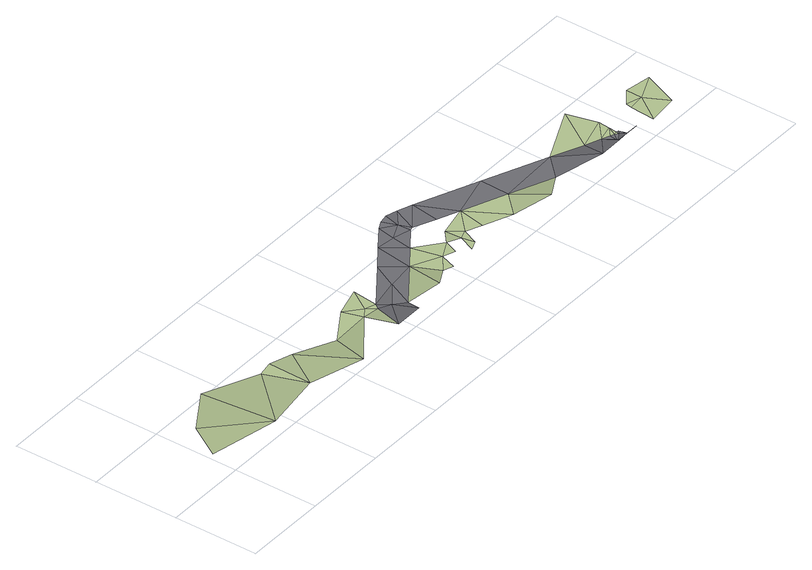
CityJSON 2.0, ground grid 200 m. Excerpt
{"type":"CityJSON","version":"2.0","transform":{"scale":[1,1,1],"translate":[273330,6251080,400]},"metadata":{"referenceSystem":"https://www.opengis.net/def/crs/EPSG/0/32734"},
"CityObjects":{
"terrain1":{"type":"TINRelief","geometry":[{"type":"CompositeSurface","lod":"1","boundaries":[[[0,1,2]],[[3,0,2]],[[2,4,3]],[[5,4,2]],[[6,4,5]],[[5,7,6]],[[5,8,7]],[[7,8,9]],[[8,10,9]],[[9,10,11]],[[10,12,13]],[[10,14,11]],[[10,13,14]],[[14,15,11]],[[13,16,14]],[[15,14,16]],[[17,18,19]],[[17,19,20]],[[21,17,20]],[[20,22,21]],[[17,21,23]],[[23,21,24]],[[21,25,24]],[[26,27,28]],[[24,27,29]],[[27,26,30]],[[29,27,30]],[[31,29,30]],[[32,31,30]],[[33,31,32]],[[31,33,34]],[[35,34,33]],[[35,36,34]],[[37,38,39]],[[40,41,37]],[[40,42,43]],[[37,41,38]],[[42,44,43]],[[45,46,44]],[[40,43,41]],[[43,44,46]],[[47,48,49]],[[50,49,48]],[[47,51,48]],[[52,50,48]],[[52,48,53]],[[53,48,51]]]}]},
"road1":{"type":"Road","attributes":{"highway":"residential","name":"Upper Warwick Street","surface":"asphalt","lanes":2,"width":6.4,"oneway":"yes"},"geometry":[{"type":"MultiSurface","lod":"1","boundaries":[[[12,54,55]],[[56,23,57]],[[13,12,55]],[[55,54,18]],[[58,59,60]],[[42,40,61]],[[62,63,64]],[[65,17,66]],[[58,67,59]],[[68,31,34]],[[63,56,57]],[[58,31,68]],[[63,67,69]],[[64,63,69]],[[70,46,45]],[[34,39,68]],[[45,71,70]],[[65,16,55]],[[36,39,34]],[[45,44,61]],[[39,72,37]],[[37,72,40]],[[72,73,40]],[[45,74,71]],[[40,73,61]],[[71,74,75]],[[61,44,42]],[[31,58,60]],[[57,59,63]],[[63,59,67]],[[65,55,18]],[[16,13,55]],[[73,74,61]],[[45,61,74]],[[17,23,76]],[[62,56,63]],[[17,65,18]],[[16,65,66]],[[66,17,76]],[[62,76,56]],[[23,56,76]],[[72,39,36]]]}]}
},
"vertices":[
[48,136,17],[0,58,17],[155,17,26],[150,201,13],[276,145,13],[311,49,13],[313,151,13],[370,138,9],[428,3,24],[461,94,9],[557,98,9],[542,145,9],[564,16,24],[596,92,9],[579,113,9],[612,165,9],[604,104,9],[749,129,7],[651,59,7],[725,35,22],[778,67,7],[816,96,7],[801,58,7],[798,165,7],[857,117,7],[844,85,7],[895,74,5],[889,104,5],[873,65,5],[887,144,5],[911,111,5],[960,160,5],[948,96,5],[1015,68,5],[1063,118,5],[1098,35,21],[1165,76,5],[1285,94,5],[1346,188,5],[1212,125,5],[1322,79,5],[1364,116,5],[1341,71,5],[1361,89,5],[1350,67,5],[1359,63,5],[1360,69,5],[1442,38,2],[1485,101,2],[1447,97,2],[1449,112,2],[1514,46,2],[1485,139,2],[1547,129,2],
[634,18,22],[626,80,7],[805,211,7],[847,200,7],[918,249,5],[857,202,7],[909,181,5],[1338,51,5],[813,254,7],[845,230,7],[833,263,7],[679,120,7],[709,179,7],[884,262,5],[1065,187,5],[855,267,7],[1364,68,5],[1373,52,2],[1268,34,22],[1325,35,22],[1354,36,22],[1382,36,21],[761,217,7]
]}
